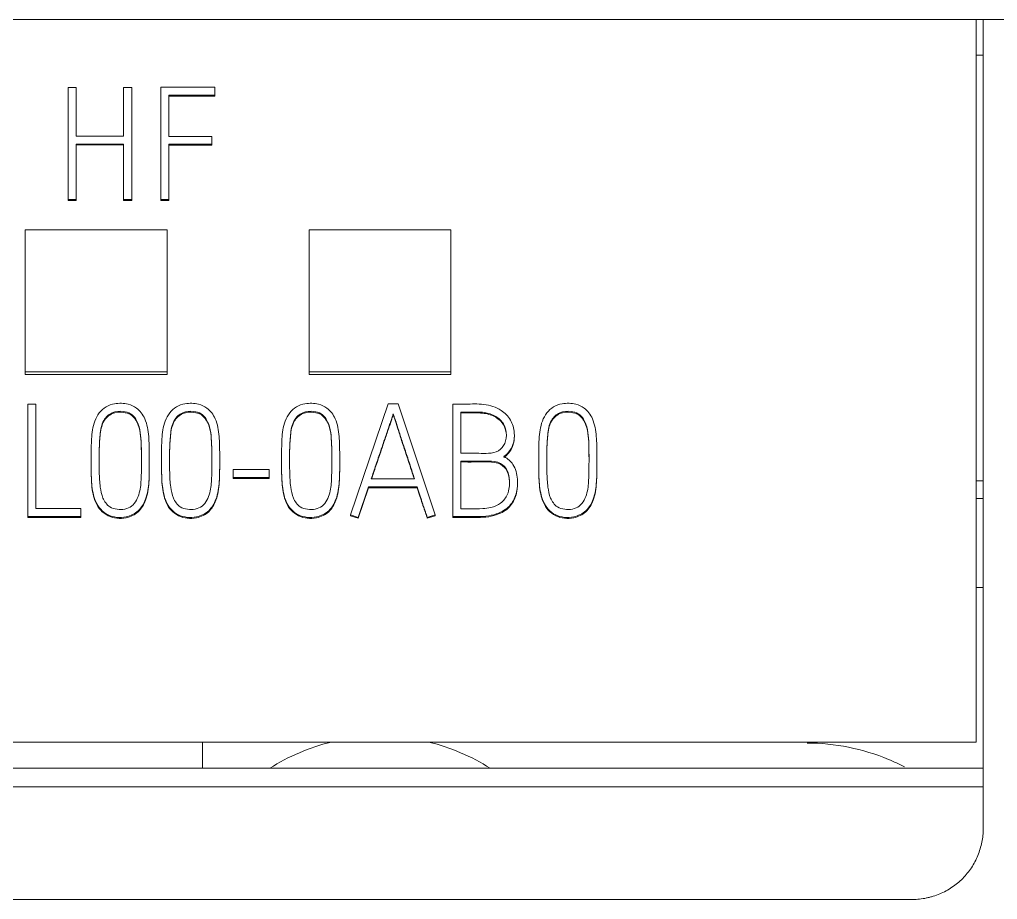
# Model space of a CAD drawing. Header units: millimetres. Extents: x 4137 to 6698, y 1400 to 3585.
# Drawn here: x 5440.97 to 5454.75, y 3360.38 to 3372.78 of the extents above; entities that cross this region are included whole.
import ezdxf

# ---------------------------------------------------------------- set-up
doc = ezdxf.new("R2010")
doc.units = ezdxf.units.MM
doc.layers.add('000-PI-Oprema', color=30, linetype='Continuous', lineweight=5)

msp = doc.modelspace()

# ---------------------------------------------------------------- linework, layer by layer
at = {"layer": '000-PI-Oprema', "color": 0, "linetype": 'ByBlock', "lineweight": 0}
for p, q in [((5454.448, 3372.778), (5429.648, 3372.778)), ((5454.448, 3372.778), (5454.548, 3372.778)), ((5454.448, 3362.595), (5454.448, 3372.778)), ((5459.448, 3372.778), (5454.548, 3372.778)), ((5454.548, 3372.278), (5454.448, 3372.278)), ((5441.654, 3371.822), (5441.654, 3370.24)), ((5441.765, 3371.822), (5441.654, 3371.822)), ((5441.765, 3371.136), (5441.765, 3371.822)), ((5442.549, 3371.822), (5442.435, 3371.822)), ((5442.435, 3371.822), (5442.435, 3371.136)), ((5442.549, 3370.24), (5442.549, 3371.822)), ((5442.959, 3371.825), (5442.959, 3370.242)), ((5443.72, 3371.825), (5442.959, 3371.825)), ((5443.72, 3371.712), (5443.72, 3371.825)), ((5443.072, 3371.131), (5443.072, 3371.712)), ((5443.072, 3371.712), (5443.72, 3371.712)), ((5443.072, 3371.7), (5443.72, 3371.7)), ((5443.72, 3371.712), (5443.72, 3371.7)), ((5442.435, 3371.136), (5441.765, 3371.136)), ((5443.68, 3371.131), (5443.072, 3371.131)), ((5443.68, 3371.021), (5443.68, 3371.131)), ((5441.765, 3370.24), (5441.765, 3371.023)), ((5441.765, 3371.023), (5442.435, 3371.023)), ((5441.765, 3371.011), (5442.435, 3371.011)), ((5442.435, 3371.023), (5442.435, 3370.24)), ((5443.072, 3370.242), (5443.072, 3371.021)), ((5443.072, 3371.021), (5443.68, 3371.021)), ((5443.072, 3371.009), (5443.68, 3371.009)), ((5443.68, 3371.021), (5443.68, 3371.009)), ((5441.654, 3370.24), (5441.765, 3370.24)), ((5441.654, 3370.24), (5441.654, 3370.227)), ((5441.654, 3370.227), (5441.765, 3370.227)), ((5441.765, 3370.24), (5441.765, 3370.227)), ((5442.435, 3370.24), (5442.435, 3370.227)), ((5442.435, 3370.24), (5442.549, 3370.24)), ((5442.435, 3370.227), (5442.549, 3370.227)), ((5442.549, 3370.24), (5442.549, 3370.227)), ((5442.959, 3370.242), (5443.072, 3370.242)), ((5442.959, 3370.242), (5442.959, 3370.229)), ((5442.959, 3370.229), (5443.072, 3370.229)), ((5443.072, 3370.242), (5443.072, 3370.229)), ((5441.048, 3369.814), (5441.048, 3367.815)), ((5443.048, 3369.814), (5441.048, 3369.814)), ((5443.048, 3367.815), (5443.048, 3369.814)), ((5445.048, 3369.814), (5445.048, 3367.815)), ((5447.048, 3369.814), (5445.048, 3369.814)), ((5447.048, 3367.815), (5447.048, 3369.814)), ((5441.048, 3367.815), (5441.048, 3367.777)), ((5441.048, 3367.815), (5443.048, 3367.815)), ((5441.048, 3367.777), (5443.048, 3367.777)), ((5443.048, 3367.815), (5443.048, 3367.777)), ((5445.048, 3367.815), (5445.048, 3367.777)), ((5445.048, 3367.815), (5447.048, 3367.815)), ((5445.048, 3367.777), (5447.048, 3367.777)), ((5447.048, 3367.815), (5447.048, 3367.777)), ((5441.084, 3367.359), (5441.084, 3365.774)), ((5441.197, 3367.359), (5441.084, 3367.359)), ((5441.197, 3365.886), (5441.197, 3367.359)), ((5446.164, 3367.363), (5445.633, 3365.798)), ((5446.306, 3367.363), (5446.164, 3367.363)), ((5446.823, 3365.798), (5446.306, 3367.363)), ((5447.074, 3365.774), (5447.074, 3367.359)), ((5446.235, 3367.222), (5446.235, 3367.21)), ((5447.187, 3367.247), (5447.187, 3366.666)), ((5447.942, 3366.911), (5447.942, 3366.931)), ((5441.978, 3366.625), (5441.978, 3366.612)), ((5442.97, 3366.625), (5442.97, 3366.612)), ((5444.661, 3366.625), (5444.661, 3366.612)), ((5448.285, 3366.625), (5448.285, 3366.612)), ((5442.797, 3366.581), (5442.797, 3366.594)), ((5443.789, 3366.581), (5443.789, 3366.594)), ((5445.48, 3366.581), (5445.48, 3366.594)), ((5447.187, 3366.555), (5447.187, 3365.884)), ((5449.104, 3366.581), (5449.104, 3366.594)), ((5443.98, 3366.437), (5443.98, 3366.324)), ((5444.486, 3366.437), (5443.98, 3366.437)), ((5444.486, 3366.324), (5444.486, 3366.437)), ((5443.98, 3366.324), (5443.98, 3366.312)), ((5443.98, 3366.324), (5444.486, 3366.324)), ((5443.98, 3366.312), (5444.486, 3366.312)), ((5444.486, 3366.324), (5444.486, 3366.312)), ((5446.534, 3366.305), (5445.924, 3366.305)), ((5447.986, 3366.239), (5447.986, 3366.251)), ((5454.448, 3366.278), (5454.548, 3366.278)), ((5445.74, 3365.763), (5445.886, 3366.192)), ((5445.74, 3365.75), (5445.886, 3366.18)), ((5445.886, 3366.192), (5445.886, 3366.18)), ((5445.886, 3366.192), (5446.572, 3366.192)), ((5445.886, 3366.18), (5446.572, 3366.18)), ((5446.572, 3366.192), (5446.572, 3366.18)), ((5454.448, 3366.028), (5454.548, 3366.028)), ((5441.832, 3365.886), (5441.197, 3365.886)), ((5441.832, 3365.774), (5441.832, 3365.886)), ((5445.633, 3365.798), (5445.633, 3365.786)), ((5445.633, 3365.798), (5445.74, 3365.763)), ((5446.714, 3365.763), (5446.823, 3365.798)), ((5446.823, 3365.798), (5446.823, 3365.786)), ((5441.084, 3365.774), (5441.084, 3365.761)), ((5441.084, 3365.774), (5441.832, 3365.774)), ((5441.084, 3365.761), (5441.832, 3365.761)), ((5441.832, 3365.774), (5441.832, 3365.761)), ((5445.633, 3365.786), (5445.74, 3365.75)), ((5445.74, 3365.763), (5445.74, 3365.75)), ((5446.714, 3365.75), (5446.823, 3365.786)), ((5446.714, 3365.763), (5446.714, 3365.75)), ((5447.074, 3365.774), (5447.074, 3365.761)), ((5454.448, 3364.773), (5454.548, 3364.773)), ((5454.448, 3362.595), (5429.648, 3362.595)), ((5443.548, 3362.595), (5443.548, 3362.227)), ((5454.548, 3362.227), (5429.548, 3362.227)), ((5454.548, 3361.964), (5429.548, 3361.964)), ((5430.548, 3360.378), (5453.548, 3360.378)), ((5453.552, 3360.378), (5453.551, 3360.378))]:
    msp.add_line(p, q, dxfattribs=at)
for start, end in [(103.753, 122.3801), (57.6199, 76.247)]:
    msp.add_arc((5446.048, 3359.778), 2.9, start, end, dxfattribs=at)
for points, knots in [([(5454.548, 3361.964), (5454.548, 3364.485), (5454.548, 3368.09), (5454.548, 3371.693), (5454.548, 3372.778)], [0, 0, 0, 0, 0.698854, 1, 1, 1, 1]), ([(5442.308, 3367.363), (5442.266, 3367.356), (5442.142, 3367.315), (5442.007, 3367.123), (5441.975, 3366.825), (5441.979, 3366.529), (5441.979, 3366.274), (5442.008, 3366.064), (5442.069, 3365.899), (5442.25, 3365.764), (5442.453, 3365.746), (5442.656, 3365.841), (5442.766, 3366.034), (5442.797, 3366.268), (5442.797, 3366.522), (5442.798, 3366.777), (5442.786, 3366.989), (5442.734, 3367.175), (5442.642, 3367.3), (5442.482, 3367.373), (5442.372, 3367.375), (5442.308, 3367.363)], [0, 0, 0, 0, 0.03125, 0.09375, 0.15625, 0.25, 0.3125, 0.34375, 0.40625, 0.4375, 0.5, 0.546875, 0.59375, 0.65625, 0.71875, 0.78125, 0.84375, 0.875, 0.921875, 0.953125, 1, 1, 1, 1]), ([(5443.3, 3367.363), (5443.258, 3367.356), (5443.134, 3367.315), (5442.999, 3367.123), (5442.967, 3366.825), (5442.971, 3366.529), (5442.971, 3366.274), (5443, 3366.064), (5443.061, 3365.899), (5443.242, 3365.764), (5443.445, 3365.746), (5443.648, 3365.841), (5443.758, 3366.034), (5443.789, 3366.268), (5443.789, 3366.522), (5443.79, 3366.777), (5443.778, 3366.989), (5443.726, 3367.175), (5443.634, 3367.3), (5443.474, 3367.373), (5443.364, 3367.375), (5443.3, 3367.363)], [0, 0, 0, 0, 0.03125, 0.09375, 0.15625, 0.25, 0.3125, 0.34375, 0.40625, 0.4375, 0.5, 0.546875, 0.59375, 0.65625, 0.71875, 0.78125, 0.84375, 0.875, 0.921875, 0.953125, 1, 1, 1, 1]), ([(5444.991, 3367.363), (5444.948, 3367.356), (5444.825, 3367.315), (5444.69, 3367.123), (5444.658, 3366.825), (5444.662, 3366.529), (5444.662, 3366.274), (5444.691, 3366.064), (5444.752, 3365.899), (5444.933, 3365.764), (5445.136, 3365.746), (5445.339, 3365.841), (5445.449, 3366.034), (5445.48, 3366.268), (5445.48, 3366.522), (5445.481, 3366.777), (5445.469, 3366.989), (5445.417, 3367.175), (5445.325, 3367.3), (5445.165, 3367.373), (5445.055, 3367.375), (5444.991, 3367.363)], [0, 0, 0, 0, 0.03125, 0.09375, 0.15625, 0.25, 0.3125, 0.34375, 0.40625, 0.4375, 0.5, 0.546875, 0.59375, 0.65625, 0.71875, 0.78125, 0.84375, 0.875, 0.921875, 0.953125, 1, 1, 1, 1]), ([(5447.074, 3367.359), (5447.133, 3367.359), (5447.279, 3367.356), (5447.512, 3367.37), (5447.746, 3367.298), (5447.901, 3367.143), (5447.951, 3366.962), (5447.934, 3366.8), (5447.871, 3366.686), (5447.819, 3366.638), (5447.795, 3366.619)], [0, 0, 0, 0, 0.121799, 0.300471, 0.478612, 0.608153, 0.736749, 0.853072, 0.938599, 1, 1, 1, 1]), ([(5448.615, 3367.363), (5448.572, 3367.356), (5448.448, 3367.315), (5448.314, 3367.123), (5448.282, 3366.825), (5448.286, 3366.529), (5448.285, 3366.274), (5448.315, 3366.064), (5448.375, 3365.899), (5448.557, 3365.764), (5448.759, 3365.746), (5448.963, 3365.841), (5449.073, 3366.034), (5449.104, 3366.268), (5449.104, 3366.522), (5449.105, 3366.777), (5449.093, 3366.989), (5449.041, 3367.175), (5448.949, 3367.3), (5448.789, 3367.373), (5448.678, 3367.375), (5448.615, 3367.363)], [0, 0, 0, 0, 0.03125, 0.09375, 0.15625, 0.25, 0.3125, 0.34375, 0.40625, 0.4375, 0.5, 0.546875, 0.59375, 0.65625, 0.71875, 0.78125, 0.84375, 0.875, 0.921875, 0.953125, 1, 1, 1, 1]), ([(5442.534, 3367.223), (5442.504, 3367.241), (5442.416, 3367.264), (5442.27, 3367.256), (5442.128, 3367.122), (5442.102, 3366.923), (5442.089, 3366.717), (5442.092, 3366.539), (5442.092, 3366.364), (5442.101, 3366.205), (5442.134, 3366.033), (5442.218, 3365.908), (5442.378, 3365.862), (5442.57, 3365.89), (5442.671, 3366.111), (5442.687, 3366.348), (5442.687, 3366.596), (5442.685, 3366.824), (5442.669, 3366.999), (5442.626, 3367.135), (5442.564, 3367.204), (5442.534, 3367.223)], [0, 0, 0, 0, 0.03125, 0.078125, 0.125, 0.1875, 0.25, 0.3125, 0.34375, 0.40625, 0.453125, 0.5, 0.53125, 0.59375, 0.65625, 0.71875, 0.8125, 0.875, 0.921875, 0.96875, 1, 1, 1, 1]), ([(5442.534, 3367.21), (5442.504, 3367.228), (5442.416, 3367.251), (5442.27, 3367.243), (5442.128, 3367.109), (5442.102, 3366.91), (5442.092, 3366.747), (5442.091, 3366.65), (5442.091, 3366.623)], [0, 0, 0, 0, 0.114194, 0.285486, 0.456777, 0.685166, 0.913555, 1, 1, 1, 1]), ([(5442.686, 3366.536), (5442.686, 3366.563), (5442.686, 3366.661), (5442.685, 3366.811), (5442.669, 3366.987), (5442.626, 3367.122), (5442.564, 3367.191), (5442.534, 3367.21)], [0, 0, 0, 0, 0.115044, 0.410029, 0.631268, 0.852507, 1, 1, 1, 1]), ([(5443.526, 3367.223), (5443.496, 3367.241), (5443.408, 3367.264), (5443.262, 3367.256), (5443.12, 3367.122), (5443.094, 3366.923), (5443.081, 3366.717), (5443.084, 3366.539), (5443.084, 3366.364), (5443.093, 3366.205), (5443.126, 3366.033), (5443.21, 3365.908), (5443.37, 3365.862), (5443.562, 3365.89), (5443.663, 3366.111), (5443.679, 3366.348), (5443.679, 3366.596), (5443.677, 3366.824), (5443.661, 3366.999), (5443.618, 3367.135), (5443.556, 3367.204), (5443.526, 3367.223)], [0, 0, 0, 0, 0.03125, 0.078125, 0.125, 0.1875, 0.25, 0.3125, 0.34375, 0.40625, 0.453125, 0.5, 0.53125, 0.59375, 0.65625, 0.71875, 0.8125, 0.875, 0.921875, 0.96875, 1, 1, 1, 1]), ([(5443.526, 3367.21), (5443.496, 3367.228), (5443.408, 3367.251), (5443.262, 3367.243), (5443.12, 3367.109), (5443.094, 3366.91), (5443.084, 3366.747), (5443.083, 3366.65), (5443.083, 3366.623)], [0, 0, 0, 0, 0.114194, 0.285486, 0.456777, 0.685166, 0.913555, 1, 1, 1, 1]), ([(5443.678, 3366.536), (5443.678, 3366.563), (5443.678, 3366.661), (5443.677, 3366.811), (5443.661, 3366.987), (5443.618, 3367.122), (5443.556, 3367.191), (5443.526, 3367.21)], [0, 0, 0, 0, 0.115044, 0.410029, 0.631268, 0.852507, 1, 1, 1, 1]), ([(5445.217, 3367.223), (5445.187, 3367.241), (5445.099, 3367.264), (5444.953, 3367.256), (5444.811, 3367.122), (5444.785, 3366.923), (5444.772, 3366.717), (5444.775, 3366.539), (5444.775, 3366.364), (5444.784, 3366.205), (5444.817, 3366.033), (5444.901, 3365.908), (5445.061, 3365.862), (5445.253, 3365.89), (5445.354, 3366.111), (5445.369, 3366.348), (5445.37, 3366.596), (5445.368, 3366.824), (5445.352, 3366.999), (5445.309, 3367.135), (5445.247, 3367.204), (5445.217, 3367.223)], [0, 0, 0, 0, 0.03125, 0.078125, 0.125, 0.1875, 0.25, 0.3125, 0.34375, 0.40625, 0.453125, 0.5, 0.53125, 0.59375, 0.65625, 0.71875, 0.8125, 0.875, 0.921875, 0.96875, 1, 1, 1, 1]), ([(5445.217, 3367.21), (5445.187, 3367.228), (5445.099, 3367.251), (5444.953, 3367.243), (5444.811, 3367.109), (5444.785, 3366.91), (5444.775, 3366.747), (5444.774, 3366.65), (5444.774, 3366.623)], [0, 0, 0, 0, 0.114194, 0.285486, 0.456777, 0.685166, 0.913555, 1, 1, 1, 1]), ([(5445.369, 3366.536), (5445.369, 3366.563), (5445.369, 3366.661), (5445.368, 3366.811), (5445.352, 3366.987), (5445.309, 3367.122), (5445.247, 3367.191), (5445.217, 3367.21)], [0, 0, 0, 0, 0.115044, 0.410029, 0.631268, 0.852507, 1, 1, 1, 1]), ([(5445.924, 3366.305), (5445.935, 3366.337), (5445.957, 3366.402), (5445.99, 3366.501), (5446.024, 3366.6), (5446.057, 3366.697), (5446.088, 3366.79), (5446.119, 3366.878), (5446.147, 3366.959), (5446.172, 3367.034), (5446.193, 3367.099), (5446.211, 3367.152), (5446.225, 3367.192), (5446.232, 3367.214), (5446.235, 3367.222)], [0, 0, 0, 0, 0.106118, 0.213594, 0.322428, 0.429305, 0.530911, 0.627246, 0.716632, 0.797389, 0.869519, 0.929228, 0.972722, 1, 1, 1, 1]), ([(5445.928, 3366.305), (5445.938, 3366.333), (5445.958, 3366.394), (5445.99, 3366.488), (5446.024, 3366.587), (5446.057, 3366.684), (5446.088, 3366.778), (5446.119, 3366.865), (5446.147, 3366.947), (5446.172, 3367.021), (5446.193, 3367.086), (5446.211, 3367.14), (5446.225, 3367.18), (5446.232, 3367.201), (5446.235, 3367.21)], [0, 0, 0, 0, 0.09357, 0.202554, 0.312916, 0.421294, 0.524326, 0.622014, 0.712654, 0.794544, 0.867687, 0.928234, 0.972339, 1, 1, 1, 1]), ([(5446.235, 3367.222), (5446.237, 3367.214), (5446.245, 3367.192), (5446.257, 3367.152), (5446.275, 3367.099), (5446.296, 3367.034), (5446.32, 3366.959), (5446.346, 3366.878), (5446.375, 3366.79), (5446.406, 3366.697), (5446.438, 3366.6), (5446.471, 3366.501), (5446.503, 3366.402), (5446.524, 3366.337), (5446.534, 3366.305)], [0, 0, 0, 0, 0.027336, 0.070868, 0.130595, 0.202708, 0.283396, 0.372662, 0.4689, 0.570509, 0.677489, 0.786433, 0.893936, 1, 1, 1, 1]), ([(5446.235, 3367.21), (5446.237, 3367.201), (5446.245, 3367.18), (5446.257, 3367.14), (5446.275, 3367.086), (5446.296, 3367.021), (5446.32, 3366.947), (5446.346, 3366.865), (5446.375, 3366.777), (5446.406, 3366.684), (5446.438, 3366.587), (5446.471, 3366.488), (5446.501, 3366.394), (5446.521, 3366.333), (5446.53, 3366.305)], [0, 0, 0, 0, 0.02772, 0.071862, 0.132428, 0.205553, 0.287375, 0.377893, 0.475483, 0.578518, 0.686999, 0.797473, 0.906485, 1, 1, 1, 1]), ([(5447.187, 3366.666), (5447.235, 3366.666), (5447.32, 3366.665), (5447.45, 3366.666), (5447.579, 3366.661), (5447.724, 3366.684), (5447.822, 3366.807), (5447.837, 3366.951), (5447.794, 3367.093), (5447.679, 3367.199), (5447.505, 3367.253), (5447.337, 3367.245), (5447.227, 3367.247), (5447.187, 3367.247)], [0, 0, 0, 0, 0.089881, 0.159215, 0.241238, 0.333496, 0.41712, 0.515535, 0.593949, 0.688978, 0.794399, 0.924872, 1, 1, 1, 1]), ([(5447.829, 3366.909), (5447.829, 3366.922), (5447.825, 3366.977), (5447.794, 3367.081), (5447.679, 3367.186), (5447.505, 3367.241), (5447.337, 3367.232), (5447.227, 3367.234), (5447.187, 3367.234)], [0, 0, 0, 0, 0.046506, 0.200835, 0.387866, 0.595348, 0.852137, 1, 1, 1, 1]), ([(5448.841, 3367.223), (5448.811, 3367.241), (5448.723, 3367.264), (5448.577, 3367.256), (5448.434, 3367.122), (5448.409, 3366.923), (5448.396, 3366.717), (5448.399, 3366.539), (5448.399, 3366.364), (5448.408, 3366.205), (5448.441, 3366.033), (5448.525, 3365.908), (5448.685, 3365.862), (5448.877, 3365.89), (5448.978, 3366.111), (5448.993, 3366.348), (5448.993, 3366.596), (5448.992, 3366.824), (5448.976, 3366.999), (5448.933, 3367.135), (5448.871, 3367.204), (5448.841, 3367.223)], [0, 0, 0, 0, 0.03125, 0.078125, 0.125, 0.1875, 0.25, 0.3125, 0.34375, 0.40625, 0.453125, 0.5, 0.53125, 0.59375, 0.65625, 0.71875, 0.8125, 0.875, 0.921875, 0.96875, 1, 1, 1, 1]), ([(5448.841, 3367.21), (5448.811, 3367.228), (5448.723, 3367.251), (5448.577, 3367.243), (5448.434, 3367.109), (5448.409, 3366.91), (5448.399, 3366.747), (5448.398, 3366.65), (5448.398, 3366.623)], [0, 0, 0, 0, 0.114194, 0.285486, 0.456777, 0.685166, 0.913555, 1, 1, 1, 1]), ([(5448.993, 3366.536), (5448.993, 3366.563), (5448.993, 3366.661), (5448.992, 3366.811), (5448.976, 3366.987), (5448.933, 3367.122), (5448.871, 3367.191), (5448.841, 3367.21)], [0, 0, 0, 0, 0.115044, 0.410029, 0.631268, 0.852507, 1, 1, 1, 1]), ([(5447.942, 3366.913), (5447.942, 3366.866), (5447.929, 3366.779), (5447.871, 3366.673), (5447.819, 3366.625), (5447.795, 3366.607)], [0, 0, 0, 0, 0.39415, 0.746816, 1, 1, 1, 1]), ([(5447.795, 3366.619), (5447.848, 3366.589), (5447.946, 3366.508), (5447.994, 3366.31), (5447.981, 3366.113), (5447.902, 3365.926), (5447.742, 3365.822), (5447.576, 3365.779), (5447.417, 3365.773), (5447.248, 3365.774), (5447.132, 3365.774), (5447.074, 3365.774)], [0, 0, 0, 0, 0.103943, 0.238103, 0.352261, 0.47238, 0.599265, 0.688206, 0.785795, 0.892897, 1, 1, 1, 1]), ([(5441.978, 3366.612), (5441.978, 3366.566), (5441.979, 3366.435), (5441.979, 3366.261), (5442.008, 3366.051), (5442.069, 3365.886), (5442.25, 3365.751), (5442.453, 3365.733), (5442.656, 3365.828), (5442.766, 3366.021), (5442.797, 3366.255), (5442.797, 3366.449), (5442.797, 3366.557), (5442.797, 3366.581)], [0, 0, 0, 0, 0.065476, 0.18556, 0.245602, 0.365686, 0.425728, 0.545812, 0.635875, 0.725938, 0.846022, 0.966106, 1, 1, 1, 1]), ([(5442.97, 3366.612), (5442.97, 3366.566), (5442.971, 3366.435), (5442.971, 3366.261), (5443, 3366.051), (5443.061, 3365.886), (5443.242, 3365.751), (5443.445, 3365.733), (5443.648, 3365.828), (5443.758, 3366.021), (5443.789, 3366.255), (5443.789, 3366.449), (5443.789, 3366.557), (5443.789, 3366.581)], [0, 0, 0, 0, 0.065476, 0.18556, 0.245602, 0.365686, 0.425728, 0.545812, 0.635875, 0.725938, 0.846022, 0.966106, 1, 1, 1, 1]), ([(5444.661, 3366.612), (5444.661, 3366.566), (5444.662, 3366.435), (5444.662, 3366.261), (5444.691, 3366.051), (5444.752, 3365.886), (5444.933, 3365.751), (5445.136, 3365.733), (5445.339, 3365.828), (5445.449, 3366.021), (5445.48, 3366.255), (5445.48, 3366.449), (5445.48, 3366.557), (5445.48, 3366.581)], [0, 0, 0, 0, 0.065476, 0.18556, 0.245602, 0.365686, 0.425728, 0.545812, 0.635875, 0.725938, 0.846022, 0.966106, 1, 1, 1, 1]), ([(5447.187, 3365.884), (5447.226, 3365.884), (5447.33, 3365.885), (5447.47, 3365.883), (5447.623, 3365.898), (5447.757, 3365.953), (5447.866, 3366.095), (5447.878, 3366.265), (5447.857, 3366.426), (5447.744, 3366.547), (5447.566, 3366.558), (5447.381, 3366.555), (5447.251, 3366.555), (5447.187, 3366.555)], [0, 0, 0, 0, 0.066156, 0.175169, 0.23737, 0.32413, 0.412445, 0.52466, 0.605148, 0.683631, 0.78156, 0.89078, 1, 1, 1, 1]), ([(5447.873, 3366.235), (5447.873, 3366.247), (5447.871, 3366.307), (5447.857, 3366.414), (5447.744, 3366.534), (5447.566, 3366.546), (5447.381, 3366.542), (5447.251, 3366.543), (5447.187, 3366.543)], [0, 0, 0, 0, 0.039686, 0.202294, 0.36085, 0.558693, 0.779347, 1, 1, 1, 1]), ([(5448.285, 3366.612), (5448.285, 3366.566), (5448.286, 3366.435), (5448.285, 3366.261), (5448.315, 3366.051), (5448.375, 3365.886), (5448.557, 3365.751), (5448.759, 3365.733), (5448.963, 3365.828), (5449.073, 3366.021), (5449.104, 3366.255), (5449.104, 3366.449), (5449.104, 3366.557), (5449.104, 3366.581)], [0, 0, 0, 0, 0.065476, 0.18556, 0.245602, 0.365686, 0.425728, 0.545812, 0.635875, 0.725938, 0.846022, 0.966106, 1, 1, 1, 1]), ([(5447.986, 3366.24), (5447.986, 3366.194), (5447.974, 3366.085), (5447.902, 3365.913), (5447.742, 3365.81), (5447.576, 3365.766), (5447.417, 3365.76), (5447.248, 3365.762), (5447.132, 3365.761), (5447.074, 3365.761)], [0, 0, 0, 0, 0.115677, 0.279669, 0.452899, 0.574324, 0.707557, 0.853779, 1, 1, 1, 1]), ([(5446.572, 3366.192), (5446.578, 3366.172), (5446.59, 3366.133), (5446.609, 3366.077), (5446.626, 3366.024), (5446.642, 3365.975), (5446.657, 3365.93), (5446.672, 3365.887), (5446.687, 3365.845), (5446.701, 3365.803), (5446.71, 3365.776), (5446.714, 3365.763)], [0, 0, 0, 0, 0.138948, 0.27018, 0.393699, 0.508312, 0.612826, 0.707241, 0.810993, 0.908573, 1, 1, 1, 1]), ([(5446.572, 3366.18), (5446.578, 3366.16), (5446.59, 3366.121), (5446.609, 3366.064), (5446.626, 3366.011), (5446.642, 3365.962), (5446.657, 3365.918), (5446.672, 3365.874), (5446.687, 3365.832), (5446.701, 3365.791), (5446.71, 3365.763), (5446.714, 3365.75)], [0, 0, 0, 0, 0.138948, 0.27018, 0.393699, 0.508312, 0.612826, 0.707241, 0.810993, 0.908573, 1, 1, 1, 1]), ([(5453.436, 3362.249), (5453.363, 3362.286), (5452.932, 3362.485), (5452.458, 3362.582), (5452.065, 3362.582), (5452.065, 3362.582), (5452.065, 3362.582)], [0, 0, 0, 0, 0.171752, 1, 1, 1, 1, 1, 1]), ([(5454.548, 3361.378), (5454.548, 3361.571), (5454.548, 3361.766), (5454.548, 3361.962), (5454.548, 3361.964)], [0, 0, 0, 0, 0.989298, 1, 1, 1, 1]), ([(5454.548, 3361.378), (5454.548, 3361.312), (5454.541, 3361.248), (5454.522, 3361.153), (5454.514, 3361.121), (5454.495, 3361.059), (5454.484, 3361.028), (5454.447, 3360.937), (5454.417, 3360.88), (5454.363, 3360.799), (5454.344, 3360.772), (5454.303, 3360.721), (5454.281, 3360.697), (5454.212, 3360.627), (5454.162, 3360.586), (5454.08, 3360.532), (5454.052, 3360.514), (5453.994, 3360.483), (5453.935, 3360.455), (5453.874, 3360.433), (5453.827, 3360.419), (5453.812, 3360.414), (5453.78, 3360.406), (5453.764, 3360.402), (5453.683, 3360.385), (5453.618, 3360.378), (5453.552, 3360.378)], [0, 0, 0, 0, 0.125, 0.125, 0.1875, 0.1875, 0.25, 0.25, 0.375, 0.375, 0.4375, 0.4375, 0.5, 0.5, 0.625, 0.625, 0.6875, 0.6875, 0.75, 0.8125, 0.8125, 0.84375, 0.84375, 0.875, 0.875, 1, 1, 1, 1])]:
    msp.add_open_spline(points, degree=3, knots=knots, dxfattribs=at)
msp.add_open_spline([(5453.548, 3360.378), (5453.549, 3360.378), (5453.55, 3360.378), (5453.551, 3360.378)], degree=3, dxfattribs=at)

doc.saveas('drawing.dxf')
